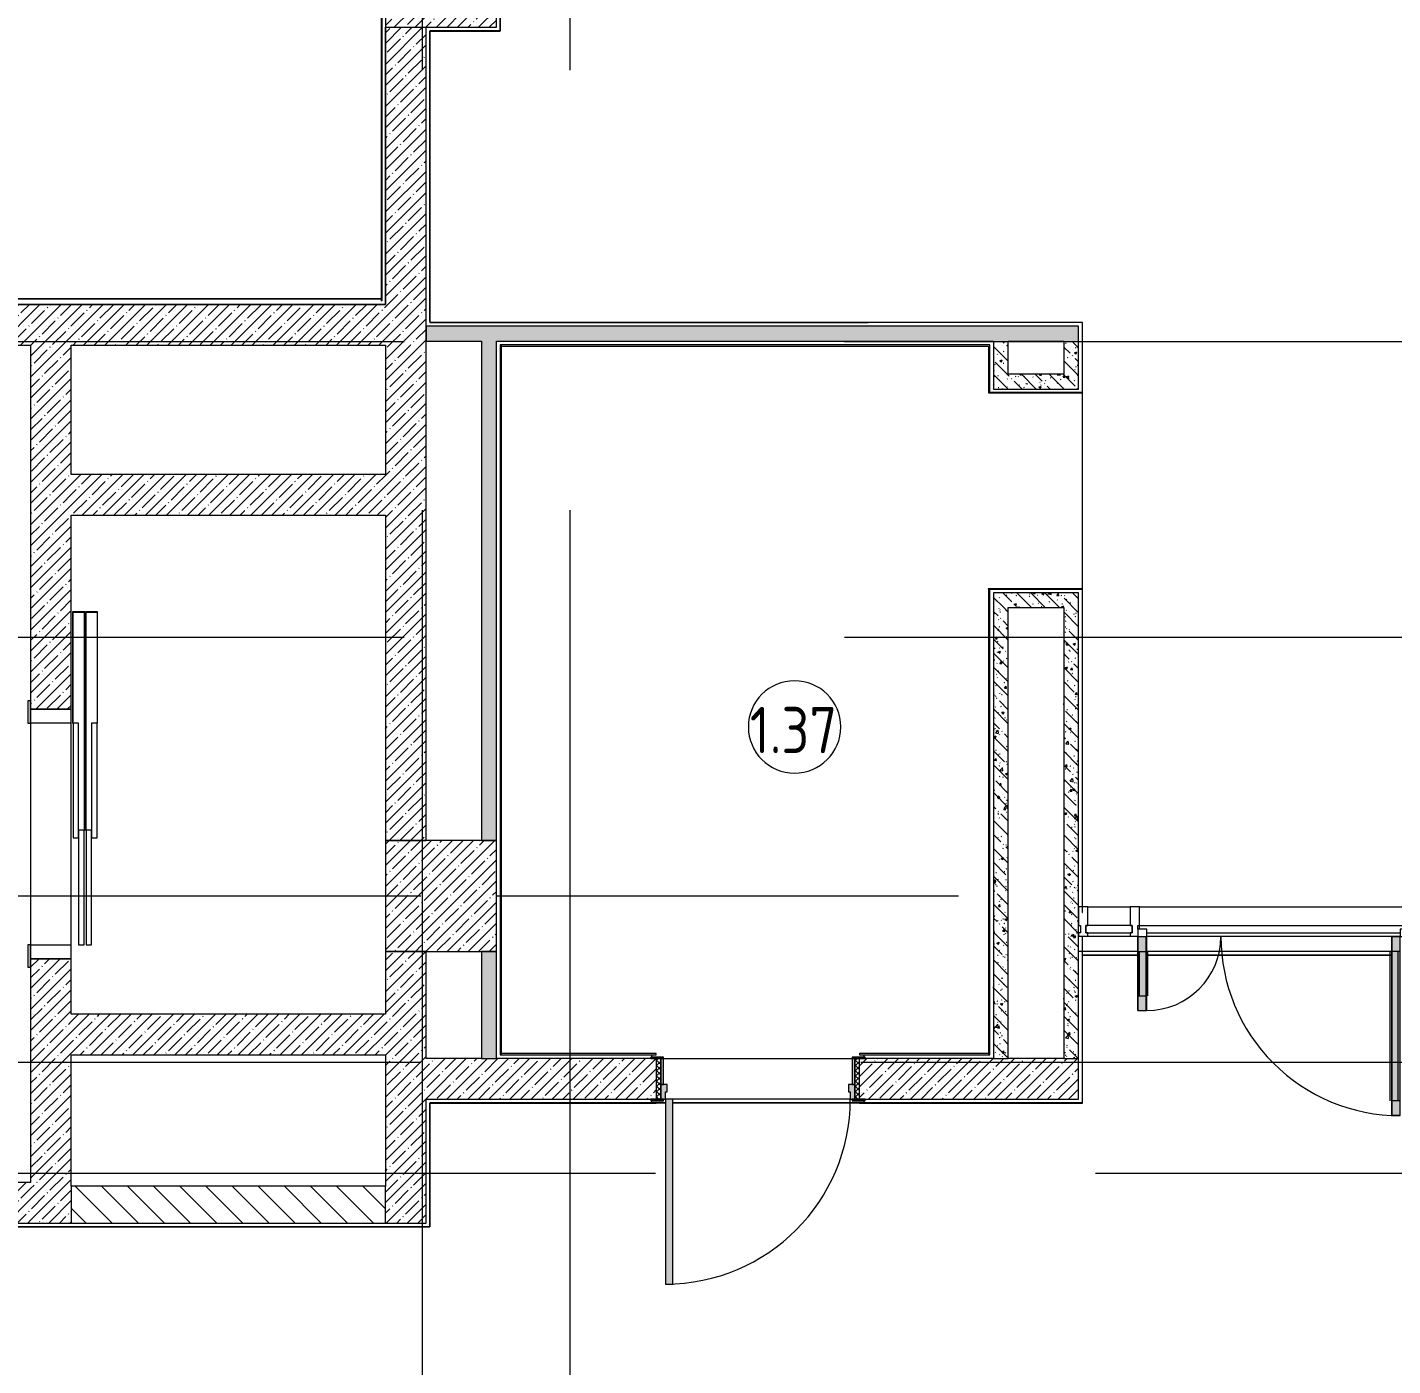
# Model space of a CAD drawing. Header units: millimetres. Extents: x -7229 to 200285, y -8553 to 29000.
# Drawn here: x 136378 to 143765, y 9458 to 16700 of the extents above; entities that cross this region are included whole.
import ezdxf

# ---------------------------------------------------------------- set-up
doc = ezdxf.new("R2010")
doc.units = ezdxf.units.MM
doc.linetypes.add('Осевая', pattern=[15875, 3175, -2381.25, 7937.5, -2381.25])
for name, color, linetype, lineweight in [('A-AREA-IDEN', 7, 'Continuous', 9), ('A-GLAZ-CURT-2', 7, 'Continuous', 9), ('A-GLAZ-CWMG-3', 7, 'Continuous', 9), ('A-WALL-4', 7, 'Continuous', 13), ('I-WALL-7', 7, 'Continuous', 9), ('S-COLS-2', 7, 'Continuous', 9), ('S-STRS-MBND-2', 7, 'Continuous', 9), ('Оси', 7, 'Continuous', 9), ('Оси-2', 7, 'Осевая', 9)]:
    doc.layers.add(name, color=color, linetype=linetype, lineweight=lineweight)
for name, color, linetype, lineweight, true_color in [('A-DETL-GENF-5', 7, 'Continuous', 9, 0xaaaaaa), ('A-DETL-GENF-6', 7, 'Continuous', 9, 0xe2e2e2), ('A-DOOR-5', 7, 'Continuous', 9, 0xaaaaaa), ('A-DOOR-6', 7, 'Continuous', 9, 0xe2e2e2), ('A-DOOR-FRAM-4', 7, 'Continuous', 9, 0xe2e2e2), ('A-DOOR-FRAM-5', 7, 'Continuous', 9, 0xaaaaaa), ('A-FLOR-3', 7, 'Continuous', 9, 0xaaaaaa), ('I-WALL-8', 7, 'Continuous', 9, 0x787878)]:
    doc.layers.add(name, color=color, linetype=linetype, lineweight=lineweight, true_color=true_color)
doc.styles.add('GOST Common', font='GOST_Common.ttf', dxfattribs={"width": 0.9, "height": 250})
pattern_1 = [(45, (96155.96, 0), (-57.02463, 57.02463), []), (45, (96212.986, 0), (-57.02463, 57.02463), [100.806, -20.161, 3.353, -16.808])]
pattern_2 = [(135, (96155.96, 0), (-75.43415, -75.43415), [106.68, -17.78, 3.556, -17.78]), (135, (96155.96, 75.39), (-75.43415, -75.43415), []), (50, (96155.96, 0), (127.52922, -11.15758), [13.335, -146.685]), (355, (96155.96, 0), (-24.66966, 133.74002), [10.668, -117.348]), (100.451, (96166.59, -0.93), (102.85973, 122.58178), [11.333, -124.663]), (46.184, (96155.96, 35.56), (189.75516, -29.43036), [20.002, -220.027]), (96.636, (96171.77, 33.1), (166.1822, 173.1996), [17, -186.995]), (351.184, (96155.96, 35.56), (166.1839, 173.1976), [16.002, -176.022]), (21, (96173.74, 26.67), (106.13027, -71.58603), [13.335, -146.685]), (326, (96173.74, 26.67), (43.26188, 128.93175), [10.668, -117.348]), (71.451, (96182.58, 20.7), (149.39198, 57.34505), [11.333, -124.663]), (37.5, (96155.96, 0), (2.16223, 59.188357), [3.353, -112.573, 3.353, -115.773, -117.792]), (37.5, (96155.96, 0), (2.16223, 59.188357), [-235.052, 3.353, -114.44]), (7.5, (96155.96, 0), (46.77386, 70.12615), [3.353, -64.567, 3.353, -109.906, -44.894]), (7.5, (96155.96, 0), (46.77386, 70.12615), [-181.178, 3.353, -41.542]), (327.5, (96116.31, 0), (94.91367, -4.010093), [3.353, -41.097, 3.353, -135.331, -184.023]), (327.5, (96116.31, 0), (94.91367, -4.010093), [-183.134, 3.353, -180.67]), (317.5, (96098.53, 0), (103.69057, 17.79882), [3.353, -54.432, 3.353, -88.748, -130.683]), (317.5, (96098.53, 0), (103.69057, 17.79882), [-149.885, 3.353, -127.33])]

# ---------------------------------------------------------------- blocks, each defined once
blk = doc.blocks.new('BSC_Колонна _Прямоугольная - 600х600-V151-План монтажа зашивок 1 этажа  в осях 12-23 лист 1')
at = {"layer": 'S-COLS-2'}
h = blk.add_hatch(dxfattribs=at)
h.set_pattern_fill('FP_145', color=256, style=0, pattern_type=2)
h.set_pattern_definition([(45, (-42460, -17000), (-57.02463, 57.02463), []), (45, (-42402.975, -17000), (-57.02463, 57.02463), [100.806, -20.161, 3.353, -16.808])])
h.paths.add_polyline_path([(300, -300), (300, 300), (-300, 300), (-300, -300), (-60, -300)])
for p, q in [((300, 300), (-300, 300)), ((-300, 300), (-300, -300)), ((300, -300), (300, 300)), ((-300, -300), (300, -300))]:
    blk.add_line(p, q, dxfattribs=at)
blk = doc.blocks.new('110_Дверь_СКБ_1Ст_Внутренняя1 - Д-11 1100x2100h_кладовые _все__ коридор _между помещениями блока столовой__ моечные _все_-32089417-План монтажа зашивок 1 этажа  в осях 12-23 лист 1')
at = {"layer": 'A-DOOR-5'}
h = blk.add_hatch(dxfattribs=at)
h.set_pattern_fill('FP_46', color=256, style=0, pattern_type=2)
h.set_pattern_definition([(135, (1751.41, 174.685), (-14.14214, -14.14214), []), (225, (1751.41, 174.685), (14.14214, -14.14214), [])])
h.paths.add_polyline_path([(537.5, 110), (537.5, -110), (562.5, -110), (562.5, 110)])
at = {"layer": 'A-DOOR-6'}
h = blk.add_hatch(color=256, dxfattribs=at)
h.paths.add_polyline_path([(-512.5, 110), (-512.5, 30), (-477.5, 30), (-477.5, 70), (-487.5, 70), (-487.5, 110), (-497.5, 110)])
h.paths.add_polyline_path([(537.5, 110), (512.5, 110), (512.5, 70), (502.5, 70), (502.5, 30), (537.5, 30)])
at = {"layer": 'A-DOOR-FRAM-4'}
for points in [[(472.5, 1110), (472.5, 110), (512.5, 110), (512.5, 1110)], [(-537.5, 118), (-567.5, 118), (-567.5, 110), (-497.5, 110), (-497.5, 118), (-517.5, 118)], [(562.5, 118), (522.5, 118), (522.5, 110), (592.5, 110), (592.5, 118), (587.5, 118)], [(-512.5, 30), (-512.5, -110), (-497.5, -110), (-497.5, 30)], [(522.5, 30), (522.5, -110), (537.5, -110), (537.5, 30)], [(-567.5, -110), (-567.5, -118), (-497.5, -118), (-497.5, -110), (-562.5, -110)], [(522.5, -110), (522.5, -118), (592.5, -118), (592.5, -110), (537.5, -110)]]:
    blk.add_hatch(color=256, dxfattribs=at).paths.add_polyline_path(points)
at = {"layer": 'A-DOOR-FRAM-5'}
h = blk.add_hatch(dxfattribs=at)
h.set_pattern_fill('FP_47', color=256, style=0, pattern_type=2)
h.set_pattern_definition([(45, (-371.384, 174.685), (-14.1421, 14.1421), []), (135, (-371.384, 174.685), (-14.1421, -14.1421), [])])
h.paths.add_polyline_path([(-537.5, 110), (-537.5, -110), (-512.5, -110), (-512.5, 110)])
at = {"layer": 'A-DOOR-5'}
for p, q in [((512.5, 1110), (472.5, 1110)), ((472.5, 1110), (472.5, 110)), ((512.5, 110), (512.5, 1110)), ((472.5, 110), (512.5, 110))]:
    blk.add_line(p, q, dxfattribs=at)
blk.add_arc((512.5, 110), 1000, 90, 180, dxfattribs=at)
at = {"layer": 'A-DOOR-FRAM-5'}
for p, q in [((-497.5, 118), (-567.5, 118)), ((-567.5, 118), (-567.5, 110)), ((-567.5, 110), (-497.5, 110)), ((-512.5, 110), (-537.5, 110)), ((-537.5, 110), (-537.5, -110)), ((-487.5, 110), (-512.5, 110)), ((-512.5, 110), (-512.5, 30)), ((-512.5, -110), (-512.5, 110)), ((-497.5, 110), (-512.5, 110)), ((-512.5, 110), (-512.5, 109)), ((-512.5, 109), (-497.5, 109)), ((-497.5, 110), (-497.5, 118)), ((-497.5, 109), (-497.5, 110)), ((-487.5, 70), (-487.5, 110)), ((512.5, 110), (512.5, 70)), ((537.5, 110), (512.5, 110)), ((592.5, 118), (522.5, 118)), ((522.5, 118), (522.5, 110)), ((537.5, 110), (522.5, 110)), ((522.5, 110), (522.5, 109)), ((522.5, 110), (592.5, 110)), ((522.5, 109), (537.5, 109)), ((537.5, 30), (537.5, 110)), ((562.5, 110), (537.5, 110)), ((537.5, 110), (537.5, -110)), ((537.5, 109), (537.5, 110)), ((562.5, -110), (562.5, 110)), ((592.5, 110), (592.5, 118)), ((-512.5, 30), (-477.5, 30)), ((-497.5, 30), (-512.5, 30)), ((-512.5, 30), (-512.5, -110)), ((-497.5, -110), (-497.5, 30)), ((-477.5, 70), (-487.5, 70)), ((-477.5, 30), (-477.5, 70)), ((512.5, 70), (502.5, 70)), ((502.5, 70), (502.5, 30)), ((502.5, 30), (537.5, 30)), ((537.5, 30), (522.5, 30)), ((522.5, 30), (522.5, -110)), ((537.5, -110), (537.5, 30)), ((-497.5, -110), (-567.5, -110)), ((-567.5, -110), (-567.5, -118)), ((-567.5, -118), (-497.5, -118)), ((-537.5, -110), (-512.5, -110)), ((-512.5, -110), (-497.5, -110)), ((-497.5, -118), (-497.5, -110)), ((522.5, -110), (537.5, -110)), ((592.5, -110), (522.5, -110)), ((522.5, -110), (522.5, -118)), ((522.5, -118), (592.5, -118)), ((537.5, -110), (562.5, -110)), ((592.5, -118), (592.5, -110))]:
    blk.add_line(p, q, dxfattribs=at)
blk = doc.blocks.new('DOR_Дверь лифта - 1350х2050h-19118285-План монтажа зашивок 1 этажа  в осях 12-23 лист 1')
at = {"layer": 'A-DOOR-5'}
for p, q in [((-600, 125), (-720, 125)), ((-720, 125), (-720, 110)), ((-720, 110), (-600, 110)), ((-675, 110), (-675, -110)), ((-600, 110), (-675, 110)), ((-600, 110), (-600, 125)), ((600, 110), (-600, 110)), ((-600, 110), (-600, -110)), ((720, 125), (600, 125)), ((600, 125), (600, 110)), ((600, -110), (600, 110)), ((675, 110), (600, 110)), ((600, 110), (720, 110)), ((675, -110), (675, 110)), ((720, 110), (720, 125)), ((-675, -110), (-600, -110)), ((-600, -110), (600, -110)), ((-20, -120), (-20, -150)), ((600, -120), (-20, -120)), ((600, -110), (675, -110)), ((600, -150), (600, -120)), ((-600, -150), (-600, -180)), ((20, -150), (-600, -150)), ((-600, -180), (20, -180)), ((-600, -190), (-600, -220)), ((20, -190), (-600, -190)), ((-600, -220), (20, -220)), ((-20, -150), (600, -150)), ((-20, -220), (-20, -250)), ((600, -220), (-20, -220)), ((20, -180), (20, -150)), ((20, -220), (20, -190)), ((600, -250), (600, -220)), ((-20, -250), (600, -250))]:
    blk.add_line(p, q, dxfattribs=at)
at = {"layer": 'A-DOOR-FRAM-5'}
for p, q in [((600, -117), (600, -120)), ((1203, -117), (600, -117)), ((600, -120), (1200, -120)), ((1200, -120), (1200, -180)), ((1203, -183), (1203, -117)), ((1200, -180), (20, -180)), ((20, -180), (20, -183)), ((20, -183), (1203, -183)), ((1203, -187), (20, -187)), ((20, -187), (20, -190)), ((20, -190), (1200, -190)), ((1200, -190), (1200, -250)), ((1203, -253), (1203, -187)), ((600, -250), (600, -253)), ((1200, -250), (600, -250)), ((600, -253), (1203, -253))]:
    blk.add_line(p, q, dxfattribs=at)
blk = doc.blocks.new('Прямоугольный импост - Импост структурный с накладкой - 160мм Темный-32467808-План монтажа зашивок 1 этажа  в осях 12-23 лист 1')
at = {"layer": 'A-GLAZ-CWMG-3'}
for p, q in [((-50, 40), (-50, 140)), ((-50, 140), (0, 140)), ((0, 140), (0, 40)), ((-40, 40), (-50, 40)), ((-50, -17), (-50, 0)), ((-50, 0), (-40, 0)), ((-40, 0), (-40, 40)), ((-10, 40), (-10, 0)), ((0, 40), (-10, 40)), ((-10, 0), (0, 0)), ((0, 0), (0, -17)), ((0, -17), (-50, -17))]:
    blk.add_line(p, q, dxfattribs=at)
blk = doc.blocks.new('Системная панель - Стекло - 40мм-32785804-План монтажа зашивок 1 этажа  в осях 12-23 лист 1')
at = {"layer": 'A-GLAZ-CURT-2'}
h = blk.add_hatch(dxfattribs=at)
h.set_pattern_fill('FP_185', color=256, style=0, pattern_type=2)
h.set_pattern_definition([(225, (46175, 11700), (282.8427, -282.8427), [200, -600]), (225, (46375, 11800), (282.8427, -282.8427), [600, -200]), (225, (45975, 11900), (282.8427, -282.8427), [200, -600])])
h.paths.add_polyline_path([(-115, 0), (-125, 0), (-125, -40), (125, -40), (125, 0), (115, 0)])
for p, q in [((125, 0), (-125, 0)), ((-125, 0), (-125, -40)), ((125, -40), (125, 0)), ((-125, -40), (125, -40))]:
    blk.add_line(p, q, dxfattribs=at)
blk = doc.blocks.new('Дверь_Витражная_остекление_ - В-9-32786634-План монтажа зашивок 1 этажа  в осях 12-23 лист 1')
at = {"layer": 'A-DETL-GENF-6'}
for points in [[(-639.5, 989), (-684.5, 989), (-684.5, 20), (-639.5, 20), (-639.5, 920)], [(689.5, 420), (689.5, 20), (734.5, 20), (734.5, 420)]]:
    blk.add_hatch(color=256, dxfattribs=at).paths.add_polyline_path(points)
at = {"layer": 'A-DETL-GENF-5'}
for p, q in [((-684.5, 989), (-639.5, 989)), ((-684.5, 989), (-684.5, 20)), ((-639.5, 989), (-684.5, 989)), ((-684.5, 989), (-684.5, 20)), ((-639.5, 989), (-639.5, 20)), ((-639.5, 20), (-639.5, 989)), ((-684.5, 909), (-639.5, 909)), ((-674.5, 909), (-674.5, 100)), ((-630.5, 909), (-630.5, 100)), ((734.5, 420), (689.5, 420)), ((689.5, 420), (689.5, 20)), ((734.5, 420), (689.5, 420)), ((689.5, 420), (689.5, 20)), ((734.5, 420), (734.5, 20)), ((734.5, 20), (734.5, 420)), ((680.5, 340), (680.5, 100)), ((734.5, 340), (689.5, 340)), ((724.5, 340), (724.5, 100)), ((-684.5, 100), (-639.5, 100)), ((734.5, 100), (689.5, 100)), ((-639.5, 20), (-684.5, 20)), ((-684.5, 20), (-639.5, 20))]:
    blk.add_line(p, q, dxfattribs=at)
at = {"layer": 'A-DOOR-5'}
for p, q in [((-684.5, 989), (-684.5, 20)), ((684.5, 420), (684.5, 20)), ((-684.5, 20), (-734.5, 20)), ((-734.5, 20), (-734.5, -20)), ((-684.5, -20), (-684.5, 20)), ((734.5, 20), (684.5, 20)), ((684.5, 20), (684.5, -20)), ((734.5, -20), (734.5, 20)), ((-734.5, -20), (-684.5, -20)), ((684.5, -20), (734.5, -20))]:
    blk.add_line(p, q, dxfattribs=at)
for centre, radius, start, end in [((-684.5, 20), 969, 360, 90), ((684.5, 20), 400, 90, 180)]:
    blk.add_arc(centre, radius, start, end, dxfattribs=at)
blk = doc.blocks.new('Прямоугольный импост - Импост структурный с накладкой - 160мм Темный-32786259-План монтажа зашивок 1 этажа  в осях 12-23 лист 1')
at = {"layer": 'A-GLAZ-CWMG-3'}
for p, q in [((46240, 11940), (47689, 11940)), ((46240, 11820), (46240, 11840)), ((46240, 11840), (47689, 11840)), ((47689, 11840), (47689, 11820)), ((46280, 11800), (47649, 11800)), ((46280, 11783), (47649, 11783))]:
    blk.add_line(p, q, dxfattribs=at)
blk = doc.blocks.new('Прямоугольный импост - Импост структурный с накладкой - 160мм Темный-32785802-План монтажа зашивок 1 этажа  в осях 12-23 лист 1')
at = {"layer": 'A-GLAZ-CWMG-3'}
for p, q in [((45960, 11940), (46190, 11940)), ((45960, 11783), (46190, 11783))]:
    blk.add_line(p, q, dxfattribs=at)
blk = doc.blocks.new('Прямоугольный импост - Импост структурный с накладкой - 160мм Темный-V221-План монтажа зашивок 1 этажа  в осях 12-23 лист 1')
at = {"layer": 'A-GLAZ-CWMG-3'}
for p, q in [((-25, 40), (-25, 140)), ((-25, 140), (25, 140)), ((25, 140), (25, 40)), ((-15, 40), (-25, 40)), ((-15, 20), (-15, 40)), ((15, 40), (15, 0)), ((25, 40), (15, 40)), ((15, 0), (25, 0)), ((25, 0), (25, -17)), ((25, -17), (-15, -17))]:
    blk.add_line(p, q, dxfattribs=at)
blk = doc.blocks.new('Марка_Помещения - Номер-25198446-План монтажа зашивок 1 этажа  в осях 12-23 лист 1')
at = {"layer": 'A-AREA-IDEN'}
for start, end in [(360, 180), (180, 360)]:
    blk.add_arc((0, 0), 2.5, start, end, dxfattribs=at)

msp = doc.modelspace()

# ---------------------------------------------------------------- hatches: boundary and pattern name
at = {"layer": 'I-WALL-7'}
h = msp.add_hatch(dxfattribs=at)
h.set_pattern_fill('FP_117', color=256, style=0, pattern_type=2)
h.set_pattern_definition(pattern_1)
h.paths.add_polyline_path([(138316, 15200), (138536, 15200), (138536, 16700), (138316, 16700), (138316, 16680)])
h = msp.add_hatch(dxfattribs=at)
h.set_pattern_fill('FP_117', color=256, style=0, pattern_type=2)
h.set_pattern_definition(pattern_1)
h.paths.add_polyline_path([(134916, 14980), (138536, 14980), (138536, 15200), (134916, 15200), (134916, 15192.7)])
h = msp.add_hatch(dxfattribs=at)
h.set_pattern_fill('FP_117', color=256, style=0, pattern_type=2)
h.set_pattern_definition(pattern_1)
h.paths.add_polyline_path([(136616, 14280), (136616, 14980), (136396, 14979.6), (136396, 14280)])
h = msp.add_hatch(dxfattribs=at)
h.set_pattern_fill('FP_117', color=256, style=0, pattern_type=2)
h.set_pattern_definition(pattern_1)
h.paths.add_polyline_path([(138536, 12300), (138536, 14980), (138316, 14980), (138316, 12300)])
h = msp.add_hatch(dxfattribs=at)
h.set_pattern_fill('FP_117', color=256, style=0, pattern_type=2)
h.set_pattern_definition(pattern_1)
h.paths.add_polyline_path([(136396, 10230), (136616, 10230), (136616, 11660), (136396, 11660), (136396, 10430)])
h.paths.add_polyline_path([(136396, 13010), (136616, 13010), (136616, 14280), (136396, 14280), (136396, 13124.2)])
h = msp.add_hatch(dxfattribs=at)
h.set_pattern_fill('FP_117', color=256, style=0, pattern_type=2)
h.set_pattern_definition(pattern_1)
h.paths.add_polyline_path([(138316, 14060), (138316, 14280), (136616, 14280), (136616, 14060), (137476.9, 14060)])
h = msp.add_hatch(dxfattribs=at)
h.set_pattern_fill('FP_117', color=256, style=0, pattern_type=2)
h.set_pattern_definition(pattern_1)
h.paths.add_polyline_path([(138316, 10230), (138536, 10230), (138536, 11700), (138316, 11700), (138316, 10430)])
h = msp.add_hatch(dxfattribs=at)
h.set_pattern_fill('FP_117', color=256, style=0, pattern_type=2)
h.set_pattern_definition(pattern_1)
h.paths.add_polyline_path([(138316, 11140), (138316, 11360), (136616, 11360), (136616, 11140), (137476.9, 11140)])
h = msp.add_hatch(dxfattribs=at)
h.set_pattern_fill('FP_117', color=256, style=0, pattern_type=2)
h.set_pattern_definition(pattern_1)
h.paths.add_polyline_path([(142066, 10900), (142066, 11120), (140881, 11120), (140881, 10900), (140911, 10900)])
h.paths.add_polyline_path([(139781, 10900), (139781, 11120), (138536, 11120), (138536, 10900), (139751, 10900)])
h = msp.add_hatch(dxfattribs=at)
h.set_pattern_fill('FP_117', color=256, style=0, pattern_type=2)
h.set_pattern_definition(pattern_1)
h.paths.add_polyline_path([(136396, 10230), (136396, 10450), (134916, 10450), (134916, 10230), (136376, 10230)])
h = msp.add_hatch(dxfattribs=at)
h.set_pattern_fill('FP_136', color=256, style=0, pattern_type=2)
h.set_pattern_definition([(135, (96155.96, 0), (-70.71068, -70.71068), [])])
h.paths.add_polyline_path([(138316, 10230), (138316, 10430), (136616, 10430), (136616, 10230), (137476.9, 10230)])
at = {"layer": 'I-WALL-8'}
h = msp.add_hatch(dxfattribs=at)
h.set_pattern_fill('FP_138', color=256, style=0, pattern_type=2)
h.set_pattern_definition(pattern_2)
h.paths.add_polyline_path([(141986, 15002.5), (142066, 15002.5), (142066, 15082.5), (138536, 15082.5), (138536, 15002.5), (141974.9, 15002.5)])
h = msp.add_hatch(dxfattribs=at)
h.set_pattern_fill('FP_138', color=256, style=0, pattern_type=2)
h.set_pattern_definition(pattern_2)
h.paths.add_polyline_path([(138916, 11120), (138916, 11700), (138836, 11700), (138836, 11120)])
h.paths.add_polyline_path([(138916, 12300), (138916, 15002.5), (138836, 15002.5), (138836, 12300)])
h = msp.add_hatch(dxfattribs=at)
h.set_pattern_fill('FP_138', color=256, style=0, pattern_type=2)
h.set_pattern_definition(pattern_2)
h.paths.add_polyline_path([(141606, 14742.5), (141686, 14742.5), (141686, 15002.5), (141606, 15002.5), (141606, 14822.5)])
h = msp.add_hatch(dxfattribs=at)
h.set_pattern_fill('FP_138', color=256, style=0, pattern_type=2)
h.set_pattern_definition(pattern_2)
h.paths.add_polyline_path([(142066, 14822.5), (142066, 15002.5), (141986, 15002.5), (141986, 14822.5)])
h = msp.add_hatch(dxfattribs=at)
h.set_pattern_fill('FP_138', color=256, style=0, pattern_type=2)
h.set_pattern_definition(pattern_2)
h.paths.add_polyline_path([(142066, 14742.5), (142066, 14822.5), (141686, 14822.5), (141686, 14742.5), (141829.9, 14742.5)])
h = msp.add_hatch(dxfattribs=at)
h.set_pattern_fill('FP_138', color=256, style=0, pattern_type=2)
h.set_pattern_definition(pattern_2)
h.paths.add_polyline_path([(141686, 13560), (141986, 13560), (141986, 13640), (141606, 13640), (141606, 13560)])
h = msp.add_hatch(dxfattribs=at)
h.set_pattern_fill('FP_138', color=256, style=0, pattern_type=2)
h.set_pattern_definition(pattern_2)
h.paths.add_polyline_path([(141986, 11120), (142066, 11120), (142066, 13640), (141986, 13640), (141986, 11679)])
h = msp.add_hatch(dxfattribs=at)
h.set_pattern_fill('FP_138', color=256, style=0, pattern_type=2)
h.set_pattern_definition(pattern_2)
h.paths.add_polyline_path([(141606, 11120), (141686, 11120), (141686, 13560), (141606, 13560), (141606, 11140)])
at = {"layer": 'S-COLS-2'}
h = msp.add_hatch(dxfattribs=at)
h.set_pattern_fill('FP_117', color=256, style=0, pattern_type=2)
h.set_pattern_definition(pattern_1)
h.paths.add_polyline_path([(138836, 11700), (138916, 11700), (138916, 12300), (138316, 12300), (138316, 11700), (138536, 11700)])

# ---------------------------------------------------------------- linework, layer by layer
at = {"layer": 'A-FLOR-3'}
for p, q in [((138936, 17900), (138936, 16680)), ((138556, 15108), (138556, 15103.5)), ((138556, 15102.5), (138557, 15102.5)), ((142086, 14723.6), (142086, 11940)), ((142086, 11783), (142086, 11679)), ((142386, 11680), (142086, 11680)), ((142086, 11679), (142386, 11679)), ((143760, 11680), (142431, 11680)), ((142431, 11679), (143760, 11679)), ((139756, 11140), (139756, 11128)), ((140906, 11128), (140906, 11140)), ((139831, 10880), (138556, 10880)), ((139756, 10892), (139756, 10880)), ((139781, 10880), (139831, 10880)), ((139871, 10880), (140881, 10880)), ((142086, 10880), (139871, 10880)), ((140906, 10880), (140906, 10892)), ((142086, 10880), (142086, 10880))]:
    msp.add_line(p, q, dxfattribs=at)
at = {"layer": 'A-WALL-4'}
for p, q in [((141578, 14723.6), (141586, 14723.6)), ((142086, 14723.6), (142087, 14723.6)), ((141586, 13660), (141578, 13660)), ((138836, 11120), (138916, 11120)), ((141606, 11120), (141686, 11120)), ((141986, 11120), (142066, 11120)), ((136616, 10430), (136616, 10230)), ((138316, 10230), (138316, 10430))]:
    msp.add_line(p, q, dxfattribs=at)
at = {"layer": 'I-WALL-7'}
for p, q in [((138295, 15220), (138295, 23379)), ((138296, 23380), (138296, 15220)), ((138936, 17900), (138936, 16680)), ((138937, 16679), (138937, 17900)), ((138316, 16700), (138316, 15200)), ((138536, 12300), (138536, 16700)), ((138556, 16680), (138556, 15108)), ((138936, 16680), (138556, 16680)), ((138557, 15108), (138557, 16679)), ((138557, 16679), (138937, 16679)), ((138295, 15230), (134936, 15230)), ((134937, 15231), (138295, 15231)), ((138295, 15220), (138296, 15220)), ((138316, 15200), (134916, 15200)), ((142066, 15082.5), (138536, 15082.5)), ((138536, 15082.5), (138536, 15002.5)), ((138556, 15108), (138557, 15108)), ((142087, 15103.5), (138556, 15103.5)), ((138556, 15103.5), (138556, 15102.5)), ((138557, 15103.5), (138557, 15102.5)), ((138557, 15102.5), (140928.2, 15102.5)), ((139365.1, 15102.5), (139365.1, 15103.5)), ((140000.9, 15103.5), (140000.9, 15102.5)), ((140023, 15102.5), (140023, 15103.5)), ((140023, 15103.5), (140023, 15102.5)), ((140608.9, 15102.5), (140608.9, 15103.5)), ((140612.8, 15103.5), (140612.8, 15102.5)), ((140612.8, 15102.5), (140612.8, 15103.5)), ((142087, 15102.5), (140731.9, 15102.5)), ((140759.4, 15103.5), (140759.4, 15102.5)), ((140795.6, 15102.5), (140795.6, 15103.5)), ((140795.6, 15102.5), (140795.6, 15103.5)), ((140809.2, 15102.5), (140809.2, 15103.5)), ((140849.1, 15102.5), (140849.1, 15103.5)), ((140850.9, 15103.5), (140850.9, 15102.5)), ((140928.2, 15103.5), (140928.2, 15102.5)), ((140928.4, 15102.5), (140928.4, 15103.5)), ((141495.5, 15102.5), (141495.5, 15103.5)), ((141496.9, 15102.5), (141496.9, 15103.5)), ((141497, 15102.5), (141497, 15103.5)), ((141498.6, 15102.5), (141498.6, 15103.5)), ((141758.9, 15102.5), (141758.9, 15103.5)), ((141759, 15103.5), (141759, 15102.5)), ((142066, 14742.5), (142066, 15082.5)), ((142084.7, 15102.5), (142084.7, 15103.5)), ((142086, 15103.5), (142086, 14723.6)), ((142087, 15103), (142086, 15103)), ((142087, 15102.5), (142087, 15103.5)), ((142087, 14722.6), (142087, 15103.5)), ((138536, 15002.5), (138836, 15002.5)), ((138836, 15002.5), (138836, 12300)), ((138916, 15002.5), (141606, 15002.5)), ((138916, 12300), (138916, 15002.5)), ((141606, 15002.5), (141606, 14742.5)), ((141686, 15002.5), (141986, 15002.5)), ((141686, 14822.5), (141686, 15002.5)), ((141986, 15002.5), (141986, 14822.5)), ((134916, 14980), (136396, 14980)), ((136396, 14980), (136396, 13010)), ((136616, 14980), (138316, 14980)), ((136616, 14280), (136616, 14980)), ((138316, 14980), (138316, 14280)), ((141586, 14982.5), (138936, 14982.5)), ((138936, 14982.5), (138936, 11140)), ((138936, 14974.5), (141578, 14974.5)), ((138944, 11140), (138944, 14982.5)), ((141578, 14974.5), (141578, 14722.6)), ((141586, 14723.6), (141586, 14982.5)), ((141986, 14822.5), (141686, 14822.5)), ((142086, 14833.6), (142087, 14833.6)), ((142086, 14789.6), (142087, 14789.6)), ((141578, 14722.6), (142087, 14722.6)), ((142086, 14723.6), (141586, 14723.6)), ((141606, 14742.5), (142066, 14742.5)), ((142086, 14766), (142087, 14766)), ((138316, 14280), (136616, 14280)), ((136616, 13010), (136616, 14060)), ((136616, 14060), (138316, 14060)), ((138316, 14060), (138316, 12300)), ((142086, 13661), (141577, 13661)), ((141577, 13661), (141577, 13660)), ((141577, 13660), (141578, 13660)), ((141578, 13660), (141578, 11140)), ((141586, 13660), (142087, 13660)), ((141586, 11140), (141586, 13660)), ((142066, 13640), (141606, 13640)), ((141606, 13640), (141606, 11120)), ((142066, 10900), (142066, 13640)), ((142086, 13661), (142086, 11910)), ((142087, 11910), (142087, 13660)), ((141686, 13560), (141986, 13560)), ((141686, 11120), (141686, 13560)), ((141986, 13560), (141986, 11120)), ((142087, 13303), (142086, 13303)), ((142086, 13302.5), (142087, 13302.5)), ((142087, 13193.8), (142086, 13193.8)), ((142086, 13110.1), (142087, 13110.1)), ((136396, 13010), (136616, 13010)), ((142087, 12876.8), (142086, 12876.8)), ((142086, 12876.3), (142087, 12876.3)), ((138316, 12300), (138536, 12300)), ((138836, 12300), (138916, 12300)), ((142087, 12265.2), (142086, 12265.2)), ((142086, 12264.7), (142087, 12264.7)), ((142087, 12244.4), (142086, 12244.4)), ((142087, 12205.1), (142086, 12205.1)), ((142086, 12204.6), (142087, 12204.6)), ((142087, 12191.2), (142086, 12191.2)), ((142086, 12190.7), (142087, 12190.7)), ((142086, 12174.4), (142087, 12174.4)), ((142086, 11910.5), (142087, 11910.5)), ((142086, 11910), (142087, 11910)), ((138316, 11700), (138316, 11360)), ((138536, 11700), (138316, 11700)), ((138536, 11120), (138536, 11700)), ((138836, 11700), (138836, 11120)), ((138916, 11700), (138836, 11700)), ((138916, 11120), (138916, 11700)), ((142386, 11700), (142066, 11700)), ((142086, 11690), (142086, 10880)), ((142087, 11690), (142086, 11690)), ((142087, 10879), (142087, 11690)), ((143760, 11700), (142431, 11700)), ((136396, 11660), (136396, 10450)), ((136616, 11660), (136396, 11660)), ((136616, 11360), (136616, 11660)), ((138316, 11360), (136616, 11360)), ((136616, 11140), (138316, 11140)), ((136616, 10430), (136616, 11140)), ((138316, 11140), (138316, 10430)), ((138836, 11120), (138536, 11120)), ((139751, 11120), (138916, 11120)), ((139781, 11148), (138936, 11148)), ((138936, 11140), (139781, 11140)), ((139781, 11140), (139781, 11148)), ((139821, 11120), (140841, 11120)), ((141586, 11148), (140881, 11148)), ((140881, 11148), (140881, 11140)), ((140881, 11140), (141586, 11140)), ((141606, 11120), (140911, 11120)), ((141986, 11120), (141686, 11120)), ((138536, 10230), (138536, 10900)), ((138536, 10900), (139751, 10900)), ((139781, 10880), (138556, 10880)), ((138556, 10880), (138556, 10210)), ((138557, 10879), (139781, 10879)), ((138557, 10209), (138557, 10879)), ((139781, 10879), (139781, 10880)), ((140831, 10900), (139871, 10900)), ((142086, 10880), (140881, 10880)), ((140881, 10880), (140881, 10879)), ((140881, 10879), (142087, 10879)), ((140911, 10900), (142066, 10900)), ((136396, 10450), (134916, 10450)), ((138316, 10430), (136616, 10430)), ((134916, 10230), (138536, 10230)), ((138556, 10210), (134916, 10210)), ((134917, 10209), (138557, 10209))]:
    msp.add_line(p, q, dxfattribs=at)
at = {"layer": 'S-COLS-2'}
for p, q in [((138836, 12300), (138316, 12300)), ((138316, 12300), (138316, 11700)), ((138916, 12300), (138836, 12300)), ((138916, 11700), (138916, 12300)), ((138316, 11700), (138836, 11700)), ((138836, 11700), (138916, 11700))]:
    msp.add_line(p, q, dxfattribs=at)
at = {"layer": 'S-STRS-MBND-2'}
for p, q in [((138316, 15200), (138316, 16700)), ((134916, 15200), (138316, 15200))]:
    msp.add_line(p, q, dxfattribs=at)
at = {"layer": 'Оси'}
for p, q in [((138916, 12000), (141416, 12000)), ((134102.1, 10500), (136602.1, 10500))]:
    msp.add_line(p, q, dxfattribs=at)
at = {"layer": 'Оси-2'}
for p, q in [((138516, 593.7), (138516, 24898.1)), ((139316, 593.7), (139316, 24898.1)), ((135242.6, 15000), (177756, 15000)), ((135242.6, 13400), (177756, 13400)), ((135332.1, 12000), (138916, 12000)), ((135332.1, 11100), (178356, 11100)), ((136602.1, 10500), (178356, 10500))]:
    msp.add_line(p, q, dxfattribs=at)

# ---------------------------------------------------------------- block references
at = {"layer": 'A-AREA-IDEN', "xscale": 99.99999999999993, "yscale": 99.99999999999993, "zscale": 99.99999999999993}
msp.add_blockref('Марка_Помещения - Номер-25198446-План монтажа зашивок 1 этажа  в осях 12-23 лист 1', (140529.6, 12914.1), dxfattribs=at)
at = {"layer": 'A-DOOR-5'}
for name, p, rotation in [('DOR_Дверь лифта - 1350х2050h-19118285-План монтажа зашивок 1 этажа  в осях 12-23 лист 1', (136506, 12335), 90), ('Дверь_Витражная_остекление_ - В-9-32786634-План монтажа зашивок 1 этажа  в осях 12-23 лист 1', (143120.5, 11800), 180), ('110_Дверь_СКБ_1Ст_Внутренняя1 - Д-11 1100x2100h_кладовые _все__ коридор _между помещениями блока столовой__ моечные _все_-32089417-План монтажа зашивок 1 этажа  в осях 12-23 лист 1', (140343.5, 11010), 180)]:
    msp.add_blockref(name, p, dxfattribs=dict(at, rotation=rotation))
at = {"layer": 'A-GLAZ-CURT-2', "rotation": 180}
msp.add_blockref('Системная панель - Стекло - 40мм-32785804-План монтажа зашивок 1 этажа  в осях 12-23 лист 1', (142231, 11800), dxfattribs=at)
at = {"layer": 'A-GLAZ-CWMG-3', "extrusion": (0, 0, -1)}
for name, p in [('Прямоугольный импост - Импост структурный с накладкой - 160мм Темный-32467808-План монтажа зашивок 1 этажа  в осях 12-23 лист 1', (-142066, 11800)), ('Прямоугольный импост - Импост структурный с накладкой - 160мм Темный-V221-План монтажа зашивок 1 этажа  в осях 12-23 лист 1', (-142371, 11800))]:
    msp.add_blockref(name, p, dxfattribs=at)
at = {"layer": 'A-GLAZ-CWMG-3'}
for name in ['Прямоугольный импост - Импост структурный с накладкой - 160мм Темный-32785802-План монтажа зашивок 1 этажа  в осях 12-23 лист 1', 'Прямоугольный импост - Импост структурный с накладкой - 160мм Темный-32786259-План монтажа зашивок 1 этажа  в осях 12-23 лист 1']:
    msp.add_blockref(name, (96156, 0), dxfattribs=at)
at = {"layer": 'S-COLS-2'}
msp.add_blockref('BSC_Колонна _Прямоугольная - 600х600-V151-План монтажа зашивок 1 этажа  в осях 12-23 лист 1', (138616, 17000), dxfattribs=at)

# ---------------------------------------------------------------- texts
at = {"layer": 'A-AREA-IDEN', "insert": (140287.7, 13022.6), "char_height": 250, "width": 606.076, "attachment_point": 1, "style": 'GOST Common'}
msp.add_mtext('1.37', dxfattribs=at)

doc.saveas('drawing.dxf')
